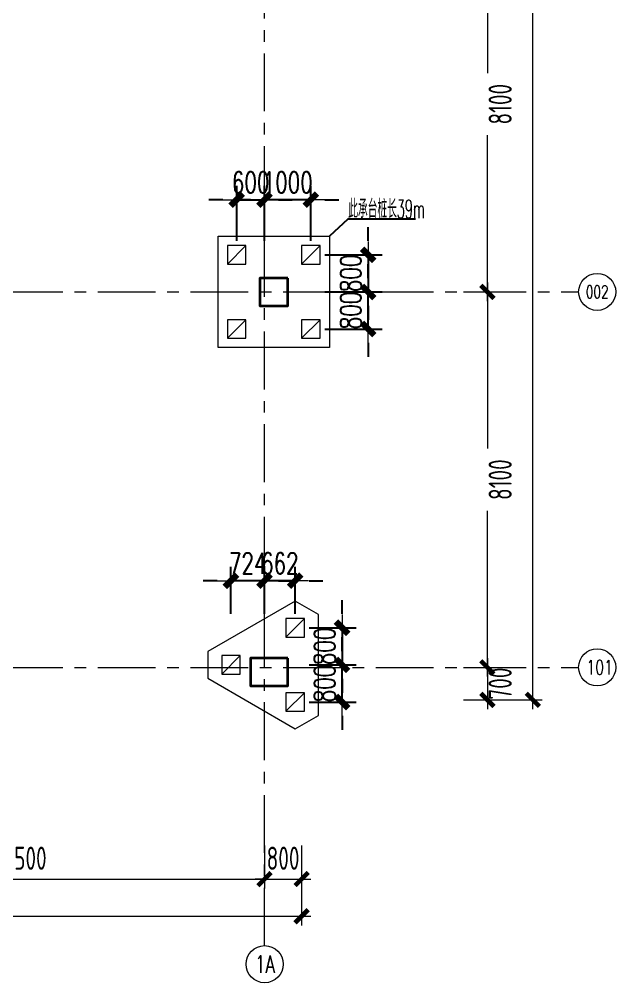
# Model space of a CAD drawing. Extents: x -1201378 to 2367219, y -619313 to 244905.
# Drawn here: x -689050 to -676179, y 130849 to 151634 of the extents above; entities that cross this region are included whole.
import ezdxf
from ezdxf.enums import TextEntityAlignment as Align

# ---------------------------------------------------------------- set-up
doc = ezdxf.new("R2010")
doc.units = 0
doc.header["$LTSCALE"] = 1000
doc.linetypes.add('CENTER', pattern=[2, 1.25, -0.25, 0.25, -0.25])
doc.layers.get('0').update_dxf_attribs({"linetype": 'CONTINUOUS'})
doc.layers.get('Defpoints').update_dxf_attribs({"linetype": 'CONTINUOUS'})
for name, color, linetype, lineweight in [('S-axis', 111, 'CONTINUOUS', 0), ('S-col', 2, 'CONTINUOUS', 0), ('S-ct', 2, 'CONTINUOUS', 0), ('S-dim', 81, 'CONTINUOUS', 0), ('S-dote', 5, 'CENTER', 0), ('S-zhuang', 1, 'CONTINUOUS', 0), ('砼柱', 2, 'CONTINUOUS', 35)]:
    doc.layers.add(name, color=color, linetype=linetype, lineweight=lineweight)
doc.layers.add('S-BG', color=131, linetype='CONTINUOUS')
doc.styles.add('_TCH_AXIS', font='COMPLEX', dxfattribs={"bigfont": 'GBCBIG'})
doc.styles.add('SS1', font='tj-romans1.shx', dxfattribs={"width": 0.7, "bigfont": 'tj-hztxt1.shx'})
doc.styles.add('TSSD_Dimension', font='tssdeng.shx', dxfattribs={"width": 0.7, "bigfont": 'hztxt.shx'})
doc.dimstyles.new('S-150-ARCHI', dxfattribs={"dimscale": 150, "dimtxt": 3, "dimasz": 2, "dimexe": 2, "dimexo": 2, "dimgap": 1, "dimtad": 1, "dimdec": 0, "dimzin": 0, "dimdsep": 46, "dimtxsty": 'SS1', "dimblk1": 'TT', "dimblk2": 'TT', "dimsah": 1, "dimcen": 1, "dimclrd": 256, "dimclre": 256, "dimclrt": 256, "dimadec": 0, "dimazin": 0, "dimtfac": 1, "dimtdec": 0, "dimtix": 1, "dimtmove": 2, "dimatfit": 0, "dimldrblk": 'TT', "dimfxl": 2, "dimtolj": 1, "dimtzin": 0, "dimarcsym": 0})
doc.dimstyles.new('TSSD_200_200', dxfattribs={"dimtxt": 500, "dimasz": 200, "dimexe": 200, "dimexo": 500, "dimgap": 200, "dimtad": 1, "dimdec": 0, "dimzin": 0, "dimdsep": 46, "dimtxsty": 'TSSD_Dimension', "dimblk": 'ARCHTICK', "dimcen": 0, "dimdle": 200, "dimclrt": 7, "dimadec": 0, "dimazin": 0, "dimtfac": 1, "dimtdec": 0, "dimtix": 1, "dimtmove": 2, "dimatfit": 3, "dimfxl": 1, "dimtolj": 1, "dimtzin": 0, "dimarcsym": 0})

# ---------------------------------------------------------------- blocks, each defined once
blk = doc.blocks.new('_ArchTick')
at = {"color": 0, "linetype": 'ByBlock', "const_width": 0.5}
blk.add_lwpolyline([(-0.71, -0.71), (0.71, 0.71)], dxfattribs=at)
blk = doc.blocks.new('*D3016')
at = {"layer": 'Defpoints', "color": 0, "transparency": 16777216}
for p in [(-79964, 41227), (-79964, 33127), (-78948, 33127)]:
    blk.add_point(p, dxfattribs=at)
at = {"layer": 'S-axis', "color": 0, "lineweight": -2, "transparency": 16777216}
for p, q in [((-78948, 41427), (-78948, 37848)), ((-79464, 41227), (-78748, 41227)), ((-78948, 32927), (-78948, 36506)), ((-79464, 33127), (-78748, 33127))]:
    blk.add_line(p, q, dxfattribs=at)
at = {"layer": 'S-axis', "color": 0, "lineweight": -2, "transparency": 16777216, "xscale": 200, "yscale": 200, "zscale": 200}
for p, rotation in [((-78948, 41227), 90), ((-78948, 33127), 270)]:
    blk.add_blockref('_ArchTick', p, dxfattribs=dict(at, rotation=rotation))
at = {"layer": 'S-axis', "color": 7, "transparency": 16777216, "insert": (-78673, 37177), "char_height": 500, "attachment_point": 5, "rotation": 90, "style": 'TSSD_Dimension'}
blk.add_mtext('\\A1;8100', dxfattribs=at)
blk = doc.blocks.new('*D3017')
at = {"layer": 'Defpoints', "color": 0, "transparency": 16777216}
for p in [(-79964, 33127), (-79964, 25027), (-78948, 25027)]:
    blk.add_point(p, dxfattribs=at)
at = {"layer": 'S-axis', "color": 0, "lineweight": -2, "transparency": 16777216}
for p, q in [((-78948, 33327), (-78948, 29748)), ((-79464, 33127), (-78748, 33127)), ((-78948, 24827), (-78948, 28406)), ((-79464, 25027), (-78748, 25027))]:
    blk.add_line(p, q, dxfattribs=at)
at = {"layer": 'S-axis', "color": 0, "lineweight": -2, "transparency": 16777216, "xscale": 200, "yscale": 200, "zscale": 200}
for p, rotation in [((-78948, 33127), 90), ((-78948, 25027), 270)]:
    blk.add_blockref('_ArchTick', p, dxfattribs=dict(at, rotation=rotation))
at = {"layer": 'S-axis', "color": 7, "transparency": 16777216, "insert": (-78673, 29077), "char_height": 500, "attachment_point": 5, "rotation": 90, "style": 'TSSD_Dimension'}
blk.add_mtext('\\A1;8100', dxfattribs=at)
blk = doc.blocks.new('*D3018')
at = {"layer": 'Defpoints', "color": 0, "transparency": 16777216}
for p in [(-79964, 25027), (-79964, 24327), (-78948, 24327)]:
    blk.add_point(p, dxfattribs=at)
at = {"layer": 'S-axis', "color": 0, "lineweight": -2, "transparency": 16777216}
for p, q in [((-78948, 25227), (-78948, 24127)), ((-79464, 25027), (-78748, 25027)), ((-79464, 24327), (-78748, 24327))]:
    blk.add_line(p, q, dxfattribs=at)
at = {"layer": 'S-axis', "color": 0, "lineweight": -2, "transparency": 16777216, "xscale": 200, "yscale": 200, "zscale": 200}
for p, rotation in [((-78948, 25027), 90), ((-78948, 24327), 270)]:
    blk.add_blockref('_ArchTick', p, dxfattribs=dict(at, rotation=rotation))
at = {"layer": 'S-axis', "color": 7, "transparency": 16777216, "insert": (-78673, 24677), "char_height": 500, "attachment_point": 5, "rotation": 90, "style": 'TSSD_Dimension'}
blk.add_mtext('\\A1;700', dxfattribs=at)
blk = doc.blocks.new('*D3021')
at = {"layer": 'Defpoints', "color": 0, "transparency": 16777216}
for p in [(-79864, 115727), (-77969, 115727), (-79864, 24327)]:
    blk.add_point(p, dxfattribs=at)
at = {"layer": 'S-axis', "color": 0, "lineweight": -2, "transparency": 16777216}
for p, q in [((-77969, 115927), (-77969, 70833)), ((-79364, 115727), (-77769, 115727)), ((-77969, 24127), (-77969, 69221)), ((-79364, 24327), (-77769, 24327))]:
    blk.add_line(p, q, dxfattribs=at)
at = {"layer": 'S-axis', "color": 0, "lineweight": -2, "transparency": 16777216, "xscale": 200, "yscale": 200, "zscale": 200}
for p, rotation in [((-77969, 115727), 90), ((-77969, 24327), 270)]:
    blk.add_blockref('_ArchTick', p, dxfattribs=dict(at, rotation=rotation))
at = {"layer": 'S-axis', "color": 7, "transparency": 16777216, "insert": (-77694, 70027), "char_height": 500, "attachment_point": 5, "rotation": 90, "style": 'TSSD_Dimension'}
blk.add_mtext('\\A1;91400', dxfattribs=at)
blk = doc.blocks.new('*D3032')
at = {"layer": 'Defpoints', "color": 0, "transparency": 16777216}
for p in [(-94258, 21687), (-83758, 21687), (-83758, 20460)]:
    blk.add_point(p, dxfattribs=at)
at = {"layer": 'S-axis', "color": 0, "lineweight": -2, "transparency": 16777216}
for p, q in [((-94258, 21187), (-94258, 20260)), ((-83758, 21187), (-83758, 20260)), ((-94458, 20460), (-83558, 20460))]:
    blk.add_line(p, q, dxfattribs=at)
at = {"layer": 'S-axis', "color": 0, "lineweight": -2, "transparency": 16777216, "xscale": 200, "yscale": 200, "zscale": 200, "rotation": 180}
blk.add_blockref('_ArchTick', (-94258, 20460), dxfattribs=at)
at = {"layer": 'S-axis', "color": 0, "lineweight": -2, "transparency": 16777216, "xscale": 200, "yscale": 200, "zscale": 200}
blk.add_blockref('_ArchTick', (-83758, 20460), dxfattribs=at)
at = {"layer": 'S-axis', "color": 7, "transparency": 16777216, "insert": (-89008, 20910), "char_height": 500, "attachment_point": 5, "style": 'TSSD_Dimension'}
blk.add_mtext('\\A1;10500', dxfattribs=at)
blk = doc.blocks.new('*D3033')
at = {"layer": 'Defpoints', "color": 0, "transparency": 16777216}
for p in [(-83758, 21687), (-82958, 21687), (-82958, 20460)]:
    blk.add_point(p, dxfattribs=at)
at = {"layer": 'S-axis', "color": 0, "lineweight": -2, "transparency": 16777216}
for p, q in [((-83758, 21187), (-83758, 20260)), ((-82958, 21187), (-82958, 20260)), ((-83758, 20460), (-83958, 20460)), ((-83758, 20460), (-82958, 20460)), ((-82958, 20460), (-82758, 20460))]:
    blk.add_line(p, q, dxfattribs=at)
at = {"layer": 'S-axis', "color": 0, "lineweight": -2, "transparency": 16777216, "xscale": 200, "yscale": 200, "zscale": 200}
blk.add_blockref('_ArchTick', (-83758, 20460), dxfattribs=at)
at = {"layer": 'S-axis', "color": 0, "lineweight": -2, "transparency": 16777216, "xscale": 200, "yscale": 200, "zscale": 200, "rotation": 180}
blk.add_blockref('_ArchTick', (-82958, 20460), dxfattribs=at)
at = {"layer": 'S-axis', "color": 7, "transparency": 16777216, "insert": (-83358, 20910), "char_height": 500, "attachment_point": 5, "style": 'TSSD_Dimension'}
blk.add_mtext('\\A1;800', dxfattribs=at)
blk = doc.blocks.new('*D3034')
at = {"layer": 'Defpoints', "color": 0, "transparency": 16777216}
for p in [(-209458, 21587), (-82958, 21587), (-82958, 19660)]:
    blk.add_point(p, dxfattribs=at)
at = {"layer": 'S-axis', "color": 0, "lineweight": -2, "transparency": 16777216}
for p, q in [((-209458, 21087), (-209458, 19460)), ((-82958, 21087), (-82958, 19460)), ((-209658, 19660), (-82758, 19660))]:
    blk.add_line(p, q, dxfattribs=at)
at = {"layer": 'S-axis', "color": 0, "lineweight": -2, "transparency": 16777216, "xscale": 200, "yscale": 200, "zscale": 200, "rotation": 180}
blk.add_blockref('_ArchTick', (-209458, 19660), dxfattribs=at)
at = {"layer": 'S-axis', "color": 0, "lineweight": -2, "transparency": 16777216, "xscale": 200, "yscale": 200, "zscale": 200}
blk.add_blockref('_ArchTick', (-82958, 19660), dxfattribs=at)
at = {"layer": 'S-axis', "color": 7, "transparency": 16777216, "insert": (-146208, 20110), "char_height": 500, "attachment_point": 5, "style": 'TSSD_Dimension'}
blk.add_mtext('\\A1;126500', dxfattribs=at)
blk = doc.blocks.new('A$C6AFE39C8')
at = {"layer": '砼柱', "lineweight": 35}
for points in [[(0, -82000), (-600, -82000), (-600, -82600), (0, -82600)], [(0, -90200), (-800, -90200), (-800, -90800), (0, -90800)]]:
    blk.add_lwpolyline(points, close=True, dxfattribs=at)
blk = doc.blocks.new('A$C656D53E9')
at = {"layer": 'S-zhuang', "ltscale": 0.25}
blk.add_line((-200, 200), (200, -200), dxfattribs=at)
at = {"layer": 'S-zhuang', "color": 1, "ltscale": 0.5}
blk.add_lwpolyline([(200, 200), (-200, 200), (-200, -200), (200, -200)], close=True, dxfattribs=at)
blk = doc.blocks.new('TT')
blk.add_line((-0.969, 0), (0.969, 0))
at = {"const_width": 0.45}
blk.add_lwpolyline([(-0.442, -0.442), (0.442, 0.442)], dxfattribs=at)
blk = doc.blocks.new('*D5676')
at = {"layer": 'Defpoints', "color": 0, "ltscale": 0.25, "transparency": 16777216}
for p in [(-683097, 138505), (-683097, 137705), (-682084, 137705)]:
    blk.add_point(p, dxfattribs=at)
at = {"layer": 'S-dim', "lineweight": -2, "ltscale": 0.25, "transparency": 16777216}
for p, q in [((-682084, 138805), (-682084, 139105)), ((-682797, 138505), (-681784, 138505)), ((-682084, 138505), (-682084, 137705)), ((-682797, 137705), (-681784, 137705)), ((-682084, 137405), (-682084, 137105))]:
    blk.add_line(p, q, dxfattribs=at)
at = {"layer": 'S-dim', "lineweight": -2, "ltscale": 0.25, "transparency": 16777216, "xscale": 300, "yscale": 300, "zscale": 300}
for p, rotation in [((-682084, 138505), 270), ((-682084, 137705), 90)]:
    blk.add_blockref('TT', p, dxfattribs=dict(at, rotation=rotation))
at = {"layer": 'S-dim', "ltscale": 0.25, "transparency": 16777216, "insert": (-682459, 138105), "char_height": 450, "attachment_point": 5, "rotation": 90, "style": 'SS1'}
blk.add_mtext('\\A1;800', dxfattribs=at)
blk = doc.blocks.new('*D5677')
at = {"layer": 'Defpoints', "color": 0, "ltscale": 0.25, "transparency": 16777216}
for p in [(-683097, 137705), (-682084, 137705), (-683097, 136905)]:
    blk.add_point(p, dxfattribs=at)
at = {"layer": 'S-dim', "lineweight": -2, "ltscale": 0.25, "transparency": 16777216}
for p, q in [((-682084, 138005), (-682084, 138305)), ((-682797, 137705), (-681784, 137705)), ((-682084, 136905), (-682084, 137705)), ((-682797, 136905), (-681784, 136905)), ((-682084, 136605), (-682084, 136305))]:
    blk.add_line(p, q, dxfattribs=at)
at = {"layer": 'S-dim', "lineweight": -2, "ltscale": 0.25, "transparency": 16777216, "xscale": 300, "yscale": 300, "zscale": 300}
for p, rotation in [((-682084, 137705), 270), ((-682084, 136905), 90)]:
    blk.add_blockref('TT', p, dxfattribs=dict(at, rotation=rotation))
at = {"layer": 'S-dim', "ltscale": 0.25, "transparency": 16777216, "insert": (-682459, 137305), "char_height": 450, "attachment_point": 5, "rotation": 90, "style": 'SS1'}
blk.add_mtext('\\A1;800', dxfattribs=at)
blk = doc.blocks.new('*D5678')
at = {"layer": 'Defpoints', "color": 0, "ltscale": 0.25, "transparency": 16777216}
for p in [(-683758, 139522), (-683758, 138505), (-683097, 138505)]:
    blk.add_point(p, dxfattribs=at)
at = {"layer": 'S-dim', "lineweight": -2, "ltscale": 0.25, "transparency": 16777216}
for p, q in [((-683758, 138805), (-683758, 139822)), ((-683097, 138805), (-683097, 139822)), ((-684058, 139522), (-684358, 139522)), ((-683097, 139522), (-683758, 139522)), ((-682797, 139522), (-682497, 139522))]:
    blk.add_line(p, q, dxfattribs=at)
at = {"layer": 'S-dim', "lineweight": -2, "ltscale": 0.25, "transparency": 16777216, "xscale": 300, "yscale": 300, "zscale": 300}
blk.add_blockref('TT', (-683758, 139522), dxfattribs=at)
at = {"layer": 'S-dim', "lineweight": -2, "ltscale": 0.25, "transparency": 16777216, "xscale": 300, "yscale": 300, "zscale": 300, "rotation": 180}
blk.add_blockref('TT', (-683097, 139522), dxfattribs=at)
at = {"layer": 'S-dim', "ltscale": 0.25, "transparency": 16777216, "insert": (-683428, 139897), "char_height": 450, "attachment_point": 5, "style": 'SS1'}
blk.add_mtext('\\A1;662', dxfattribs=at)
blk = doc.blocks.new('*D5679')
at = {"layer": 'Defpoints', "color": 0, "ltscale": 0.25, "transparency": 16777216}
for p in [(-684482, 139522), (-684482, 138505), (-683758, 138505)]:
    blk.add_point(p, dxfattribs=at)
at = {"layer": 'S-dim', "lineweight": -2, "ltscale": 0.25, "transparency": 16777216}
for p, q in [((-684482, 138805), (-684482, 139822)), ((-683758, 138805), (-683758, 139822)), ((-684782, 139522), (-685082, 139522)), ((-683758, 139522), (-684482, 139522)), ((-683458, 139522), (-683158, 139522))]:
    blk.add_line(p, q, dxfattribs=at)
at = {"layer": 'S-dim', "lineweight": -2, "ltscale": 0.25, "transparency": 16777216, "xscale": 300, "yscale": 300, "zscale": 300}
for p, rotation in [((-684482, 139522), 2.949010300652973e-10), ((-683758, 139522), 180.0000000002949)]:
    blk.add_blockref('TT', p, dxfattribs=dict(at, rotation=rotation))
at = {"layer": 'S-dim', "ltscale": 0.25, "transparency": 16777216, "insert": (-684120, 139897), "char_height": 450, "attachment_point": 5, "style": 'SS1'}
blk.add_mtext('\\A1;724', dxfattribs=at)
blk = doc.blocks.new('*D5680')
at = {"layer": 'Defpoints', "color": 0, "ltscale": 0.25, "transparency": 16777216}
for p in [(-683758, 147742), (-684358, 146552), (-683758, 146552)]:
    blk.add_point(p, dxfattribs=at)
at = {"layer": 'S-dim', "lineweight": -2, "ltscale": 0.25, "transparency": 16777216}
for p, q in [((-684358, 146852), (-684358, 148042)), ((-683758, 146852), (-683758, 148042)), ((-684658, 147742), (-684958, 147742)), ((-684358, 147742), (-683758, 147742)), ((-683458, 147742), (-683158, 147742))]:
    blk.add_line(p, q, dxfattribs=at)
at = {"layer": 'S-dim', "lineweight": -2, "ltscale": 0.25, "transparency": 16777216, "xscale": 300, "yscale": 300, "zscale": 300}
blk.add_blockref('TT', (-684358, 147742), dxfattribs=at)
at = {"layer": 'S-dim', "lineweight": -2, "ltscale": 0.25, "transparency": 16777216, "xscale": 300, "yscale": 300, "zscale": 300, "rotation": 180}
blk.add_blockref('TT', (-683758, 147742), dxfattribs=at)
at = {"layer": 'S-dim', "ltscale": 0.25, "transparency": 16777216, "insert": (-684058, 148117), "char_height": 450, "attachment_point": 5, "style": 'SS1'}
blk.add_mtext('\\A1;600', dxfattribs=at)
blk = doc.blocks.new('*D5681')
at = {"layer": 'Defpoints', "color": 0, "ltscale": 0.25, "transparency": 16777216}
for p in [(-683758, 147742), (-683758, 146552), (-682758, 146552)]:
    blk.add_point(p, dxfattribs=at)
at = {"layer": 'S-dim', "lineweight": -2, "ltscale": 0.25, "transparency": 16777216}
for p, q in [((-683758, 146852), (-683758, 148042)), ((-682758, 146852), (-682758, 148042)), ((-684058, 147742), (-684358, 147742)), ((-682758, 147742), (-683758, 147742)), ((-682458, 147742), (-682158, 147742))]:
    blk.add_line(p, q, dxfattribs=at)
at = {"layer": 'S-dim', "lineweight": -2, "ltscale": 0.25, "transparency": 16777216, "xscale": 300, "yscale": 300, "zscale": 300}
blk.add_blockref('TT', (-683758, 147742), dxfattribs=at)
at = {"layer": 'S-dim', "lineweight": -2, "ltscale": 0.25, "transparency": 16777216, "xscale": 300, "yscale": 300, "zscale": 300, "rotation": 180}
blk.add_blockref('TT', (-682758, 147742), dxfattribs=at)
at = {"layer": 'S-dim', "ltscale": 0.25, "transparency": 16777216, "insert": (-683258, 148117), "char_height": 450, "attachment_point": 5, "style": 'SS1'}
blk.add_mtext('\\A1;1000', dxfattribs=at)
blk = doc.blocks.new('*D5682')
at = {"layer": 'Defpoints', "color": 0, "ltscale": 0.25, "transparency": 16777216}
for p in [(-682758, 146552), (-682758, 145752), (-681522, 145752)]:
    blk.add_point(p, dxfattribs=at)
at = {"layer": 'S-dim', "lineweight": -2, "ltscale": 0.25, "transparency": 16777216}
for p, q in [((-681522, 146852), (-681522, 147152)), ((-682458, 146552), (-681222, 146552)), ((-681522, 146552), (-681522, 145752)), ((-682458, 145752), (-681222, 145752)), ((-681522, 145452), (-681522, 145152))]:
    blk.add_line(p, q, dxfattribs=at)
at = {"layer": 'S-dim', "lineweight": -2, "ltscale": 0.25, "transparency": 16777216, "xscale": 300, "yscale": 300, "zscale": 300}
for p, rotation in [((-681522, 146552), 270), ((-681522, 145752), 90)]:
    blk.add_blockref('TT', p, dxfattribs=dict(at, rotation=rotation))
at = {"layer": 'S-dim', "ltscale": 0.25, "transparency": 16777216, "insert": (-681897, 146152), "char_height": 450, "attachment_point": 5, "rotation": 90, "style": 'SS1'}
blk.add_mtext('\\A1;800', dxfattribs=at)
blk = doc.blocks.new('*D5683')
at = {"layer": 'Defpoints', "color": 0, "ltscale": 0.25, "transparency": 16777216}
for p in [(-682758, 145752), (-681522, 145752), (-682758, 144952)]:
    blk.add_point(p, dxfattribs=at)
at = {"layer": 'S-dim', "lineweight": -2, "ltscale": 0.25, "transparency": 16777216}
for p, q in [((-681522, 146052), (-681522, 146352)), ((-682458, 145752), (-681222, 145752)), ((-681522, 144952), (-681522, 145752)), ((-682458, 144952), (-681222, 144952)), ((-681522, 144652), (-681522, 144352))]:
    blk.add_line(p, q, dxfattribs=at)
at = {"layer": 'S-dim', "lineweight": -2, "ltscale": 0.25, "transparency": 16777216, "xscale": 300, "yscale": 300, "zscale": 300}
for p, rotation in [((-681522, 145752), 270), ((-681522, 144952), 90)]:
    blk.add_blockref('TT', p, dxfattribs=dict(at, rotation=rotation))
at = {"layer": 'S-dim', "ltscale": 0.25, "transparency": 16777216, "insert": (-681897, 145352), "char_height": 450, "attachment_point": 5, "rotation": 90, "style": 'SS1'}
blk.add_mtext('\\A1;800', dxfattribs=at)
blk = doc.blocks.new('1#轴网')
at = {"layer": 'S-axis'}
for centre in [(-76579.2, 33128.1), (-76579.2, 25028.1), (-83755.2, 18624)]:
    blk.add_circle(centre, 400, dxfattribs=at)
at = {"layer": 'S-dote'}
for p, q in [((-83758.5, 19024), (-83758.5, 124689.3)), ((-99358.5, 33127), (-76979.2, 33127)), ((-99358.5, 25027), (-76979.2, 25027))]:
    blk.add_line(p, q, dxfattribs=at)
at = {"layer": 'S-axis', "style": '_TCH_AXIS', "width": 0.705882}
for s, height, p in [('002', 270.22, (-76824.4, 32993)), ('101', 313.67, (-76811.1, 24871.3)), ('1A', 374.97, (-83963.1, 18436.5))]:
    blk.add_text(s, height=height, dxfattribs=at).set_placement(p)
at = {"layer": 'S-axis'}
for base, p1, p2, angle, picture, middle in [((-77968.8, 115727), (-79864.3, 24327), (-79864.3, 115727), 90, '*D3021', (-77693.8, 70027)), ((-78948.5, 33127), (-79964.3, 41227), (-79964.3, 33127), 270, '*D3016', (-78673.5, 37177)), ((-78948.5, 25027), (-79964.3, 33127), (-79964.3, 25027), 270, '*D3017', (-78673.5, 29077)), ((-78948.5, 24327), (-79964.3, 25027), (-79964.3, 24327), 270, '*D3018', (-78673.5, 24677))]:
    dim = blk.add_linear_dim(base=base, p1=p1, p2=p2, angle=angle, dimstyle='TSSD_200_200', dxfattribs=at)
    dim.commit()
    dim.dimension.update_dxf_attribs({"geometry": picture, "text_midpoint": middle, "dimtype": 161})
for p1, p2, distance, picture, middle in [((-94258.5, 21687), (-83758.5, 21687), -1226.7, '*D3032', (-89008.5, 20910.3)), ((-83758.5, 21687), (-82958.5, 21687), -1226.7, '*D3033', (-83358.5, 20910.3)), ((-209458.5, 21587), (-82958.5, 21587), -1926.7, '*D3034', (-146208.5, 20110.3))]:
    dim = blk.add_aligned_dim(p1=p1, p2=p2, distance=distance, dimstyle='TSSD_200_200', dxfattribs=at)
    dim.commit()
    dim.dimension.update_dxf_attribs({"geometry": picture, "text_midpoint": middle})

msp = doc.modelspace()

# ---------------------------------------------------------------- linework, layer by layer
at = {"layer": 'S-BG'}
msp.add_lwpolyline([(-680497.4, 147321.7), (-681957.6, 147321.7), (-682358.5, 146951.8)], dxfattribs=at)
at = {"layer": 'S-ct', "ltscale": 0.25}
msp.add_lwpolyline([(-684758.5, 146951.8), (-682358.5, 146951.8), (-682358.5, 144551.8), (-684758.5, 144551.8)], close=True, dxfattribs=at)
msp.add_lwpolyline([(-683096.5, 139082.2), (-684982.5, 137994.2), (-684982.5, 137416.2), (-683096.5, 136328.2), (-682596.5, 136616.2), (-682596.5, 138794.2), (-683096.5, 139082.2)], dxfattribs=at)

# ---------------------------------------------------------------- block references
at = {"layer": 'S-axis'}
msp.add_blockref('1#轴网', (-600000, 112624.8), dxfattribs=at)
at = {"layer": 'S-col'}
msp.add_blockref('A$C6AFE39C8', (-683258.5, 228051.8), dxfattribs=at)
msp.add_blockref('A$C6AFE39C8', (-683258.5, 228051.8), dxfattribs=at)
at = {"layer": 'S-ct', "ltscale": 0.25, "rotation": 270}
for p in [(-684358.5, 146551.8), (-682758.5, 146551.8), (-684358.5, 144951.8), (-682758.5, 144951.8), (-683096.6, 138505.2), (-684482.2, 137705.2), (-683096.6, 136905.2)]:
    msp.add_blockref('A$C656D53E9', p, dxfattribs=at)

# ---------------------------------------------------------------- texts
at = {"layer": 'S-BG', "style": 'SS1', "width": 0.5}
msp.add_text('此承台桩长39m', height=400, dxfattribs=at).set_placement((-681951.2, 147542.1), align=Align.MIDDLE_LEFT)

# ---------------------------------------------------------------- dimensions: what is measured, and where the dimension line sits
at = {"layer": 'S-dim', "ltscale": 0.25}
for p1, picture, middle in [((-684358.5, 146551.8), '*D5680', (-684058.5, 148116.6)), ((-682758.5, 146551.8), '*D5681', (-683258.5, 148116.6))]:
    dim = msp.add_linear_dim(base=(-683758.5, 147741.6), p1=p1, p2=(-683758.5, 146551.8), dimstyle='S-150-ARCHI', dxfattribs=at)
    dim.commit()
    dim.dimension.update_dxf_attribs({"geometry": picture, "text_midpoint": middle})
for base, p1, p2, angle, picture, middle in [((-681521.7, 145751.8), (-682758.5, 146551.8), (-682758.5, 145751.8), 90, '*D5682', (-681896.7, 146151.8)), ((-681521.7, 145751.8), (-682758.5, 144951.8), (-682758.5, 145751.8), 90, '*D5683', (-681896.7, 145351.8)), ((-682084.2, 137705.2), (-683096.6, 138505.2), (-683096.6, 137705.2), 270, '*D5676', (-682459.2, 138105.2)), ((-682084.2, 137705.2), (-683096.6, 136905.2), (-683096.6, 137705.2), 270, '*D5677', (-682459.2, 137305.2))]:
    dim = msp.add_linear_dim(base=base, p1=p1, p2=p2, angle=angle, dimstyle='S-150-ARCHI', dxfattribs=at)
    dim.commit()
    dim.dimension.update_dxf_attribs({"geometry": picture, "text_midpoint": middle})
for p1, p2, picture, middle in [((-683758.5, 138505.2), (-684482.2, 138505.2), '*D5679', (-684120.3, 139897)), ((-683096.6, 138505.2), (-683758.5, 138505.2), '*D5678', (-683427.5, 139897))]:
    dim = msp.add_aligned_dim(p1=p1, p2=p2, distance=-1016.8, dimstyle='S-150-ARCHI', dxfattribs=at)
    dim.commit()
    dim.dimension.update_dxf_attribs({"geometry": picture, "text_midpoint": middle})

doc.saveas('drawing.dxf')
